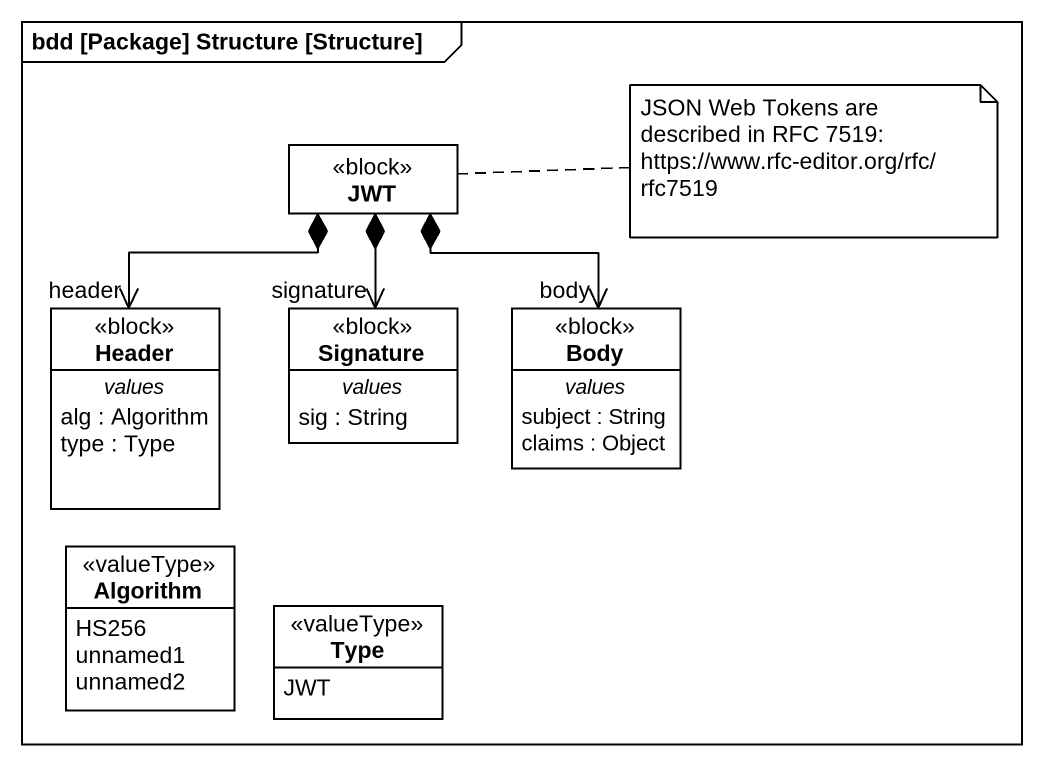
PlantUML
@startuml
mainframe bdd [Package] Structure [Structure]
hide circle
hide empty members
class JWT <<block>>
class "Header" as Header_ <<block>> {
  -- values --
  alg : Algorithm
  type : Type
}
class Signature <<block>> {
  -- values --
  sig : String
}
class Body <<block>> {
  -- values --
  subject : String
  claims : Object
}
enum Algorithm <<valueType>> {
  HS256
  unnamed1
  unnamed2
}
enum Type <<valueType>> {
  JWT
}
JWT *--> "header" Header_
JWT *--> "signature" Signature
JWT *--> "body" Body
note right of JWT : JSON Web Tokens are described in RFC 7519: https://www.rfc-editor.org/rfc/rfc7519
@enduml
